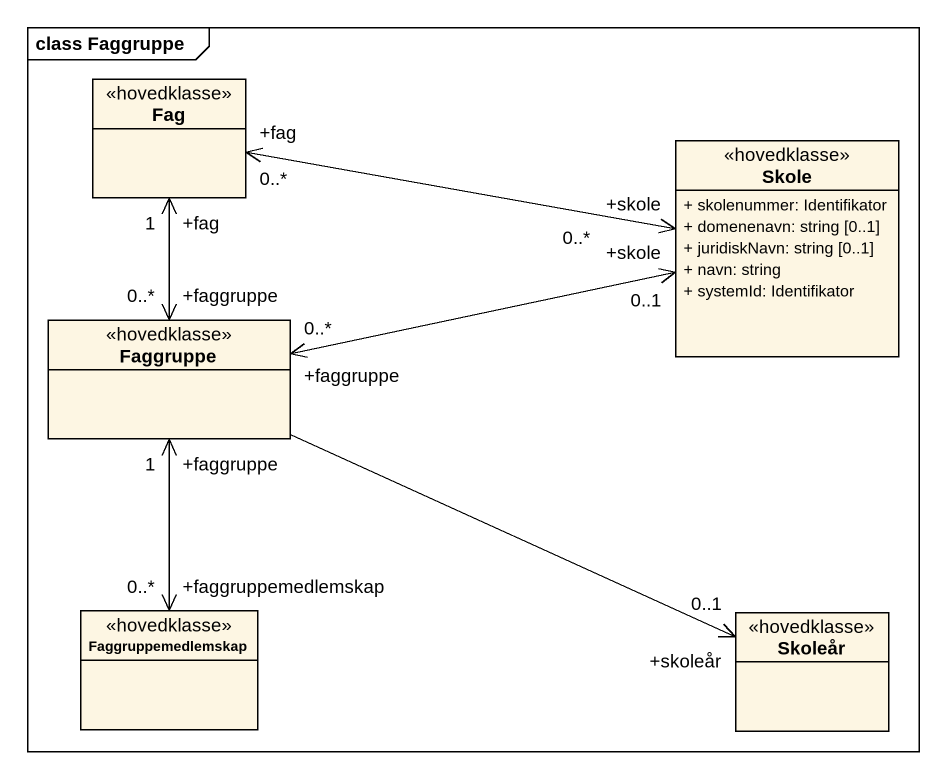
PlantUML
@startuml
mainframe class Faggruppe
hide circle
hide empty members
skinparam classAttributeIconSize 0
class Fag <<hovedklasse>>
class Skole <<hovedklasse>> {
  + skolenummer: Identifikator
  + domenenavn: string [0..1]
  + juridiskNavn: string [0..1]
  + navn: string
  + systemId: Identifikator
}
class Faggruppe <<hovedklasse>>
class Faggruppemedlemskap <<hovedklasse>>
class Skoleår <<hovedklasse>>
Fag "+fag\n0..*" <-right-> "+skole\n0..*" Skole
Faggruppe "+faggruppe\n0..*" <-up-> "+fag\n1" Fag
Faggruppe "+faggruppe\n0..*" <-right-> "+skole\n0..1" Skole
Faggruppe "+faggruppe\n1" <--> "+faggruppemedlemskap\n0..*" Faggruppemedlemskap
Faggruppe -right-> "+skoleår\n0..1" Skoleår
@enduml
